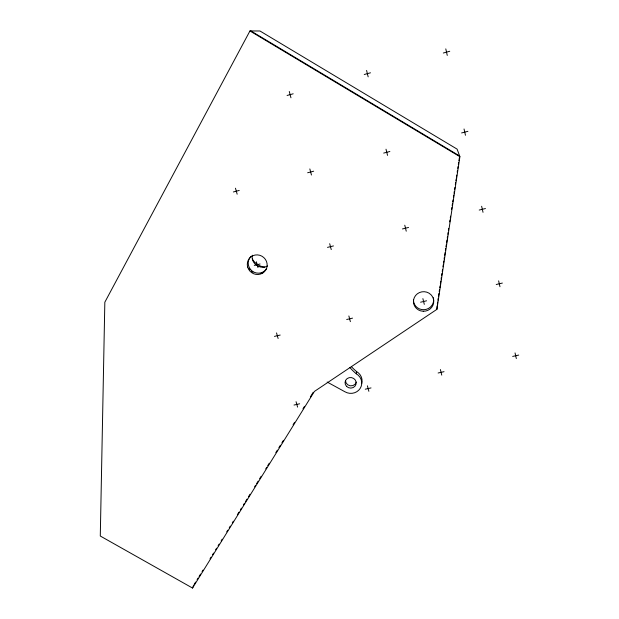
<?xml version="1.0" encoding="UTF-8"?>
<svg xmlns="http://www.w3.org/2000/svg" width="619" height="619" viewBox="0 0 619 619"><rect width="100%" height="100%" fill="white"/><g stroke="black" fill="none" stroke-linecap="round" stroke-linejoin="round"><path stroke-width="0.93" d="M437.068 305.902L436.906 309.345L314.406 391.432L192.524 588.05L100.286 536.023L104.835 302.211L249.944 30.95L259.965 30.989L457.101 149.125L459.902 156.7L436.906 309.345M437.354 303.991L437.641 302.08M437.927 300.169L438.213 298.265M438.5 296.354L438.933 293.483M439.219 291.58L439.505 289.669M439.8 287.758L440.086 285.846M440.372 283.935L440.805 281.072M441.092 279.161L441.378 277.25M441.664 275.347L441.951 273.436M442.245 271.524L442.531 269.613M442.956 266.75L443.25 264.839M443.537 262.928L443.823 261.017M444.109 259.113L444.396 257.202M444.682 255.291L445.115 252.428M445.401 250.517L445.688 248.606M445.982 246.695L446.268 244.784M446.554 242.88L446.988 240.01M447.274 238.098L447.56 236.195M447.846 234.284L448.133 232.373M448.427 230.461L448.713 228.55M449.719 221.865L450.005 219.962M450.292 218.05L450.578 216.139M451.584 209.454L451.87 207.543M452.164 205.632L452.45 203.728M452.737 201.817L453.023 199.906M453.456 197.043L453.742 195.132M454.029 193.221L454.315 191.31M454.609 189.399L454.895 187.495M455.321 184.624L455.615 182.713M455.901 180.81L456.188 178.899M456.474 176.988L456.76 175.076M457.193 172.214L457.48 170.302M457.766 168.391L458.06 166.48M458.346 164.577L458.633 162.665M458.919 160.754L459.352 157.891M327.165 382.039L344.953 391.788A11.165 10.562 11.4 0 0 360.212 388.368A11.165 10.562 11.4 0 0 356.289 373.791L356.652 371.64A64.384 61.815 2.5 0 1 351.399 366.68M192.524 588.05L193.623 585.272M194.126 584.475L195.612 582.077M197.097 579.67L198.088 578.069M199.078 576.475L200.571 574.068M202.057 571.67L203.047 570.068M210.027 558.81L211.033 557.177M212.557 554.725L213.57 553.092M215.598 549.819L216.611 548.186M218.128 545.734L219.141 544.101M221.169 540.828L222.182 539.195M226.74 531.837L227.753 530.204M229.27 527.752L230.283 526.119M232.311 522.846L233.324 521.213M237.379 514.668L238.895 512.223M240.412 509.77L241.425 508.129M243.453 504.864L244.466 503.224M245.48 501.591L246.996 499.138M248.521 496.686L250.037 494.233M254.595 486.874L255.608 485.242M256.622 483.609L258.146 481.156M259.663 478.704L261.179 476.251M265.744 468.893L266.75 467.268M267.756 465.635L269.273 463.198M275.834 452.597L277.358 450.145M278.883 447.684L280.407 445.223M281.931 442.771L283.456 440.31M293.097 424.742L294.621 422.282M302.993 408.78L304.517 406.319M310.359 396.887L313.16 392.361M287.069 95.465L293.174 93.802M364.243 74.497L370.495 72.802M443.32 53.017L449.734 51.276M233.371 191.96L239.251 190.435M307.643 172.755L313.663 171.2M383.695 153.086L389.862 151.5M461.596 132.946L467.91 131.313M254.27 265.404L260.073 263.98M327.505 247.383L333.44 245.929M402.466 228.945L408.54 227.452M479.222 210.058L485.443 208.533M274.472 336.396L280.19 335.057M346.702 319.497L352.551 318.127M420.603 302.204L426.592 300.803M496.237 284.508L502.365 283.069M294.01 405.043L299.65 403.789M365.256 389.204L371.021 387.92M438.12 372.994L444.024 371.679M512.671 356.412L518.714 355.074M250.896 30.95L459.638 155.98M249.944 30.95L459.902 156.7M235.46 188.207L237.162 194.188M256.351 261.798L257.991 267.578M276.538 332.929L278.124 338.516M296.06 401.716L297.592 407.116M289.282 91.48L290.953 97.779M309.84 168.933L311.458 175.015M329.695 243.716L331.25 249.589M348.868 315.969L350.377 321.648M367.407 385.815L368.862 391.301M366.58 70.442L368.158 76.849M386.008 149.202L387.54 155.384M404.772 225.215L406.242 231.181M422.885 298.621L424.301 304.378M440.388 369.551L441.757 375.122M445.788 48.886L447.266 55.401M464.033 128.984L465.465 135.275M481.636 206.266L483.021 212.325M498.628 280.856L499.966 286.713M515.047 352.915L516.331 358.571M413.453 299.789L413.732 302.312A10.097 9.734 -4.1 0 0 430.46 307.047L432.132 305.074A10.097 9.734 -4.1 0 0 433.377 297.708M263.439 272.461A10.608 10.237 35.4 0 1 260.932 273.436M252.978 272.244A10.608 10.237 35.4 0 1 251.469 271.184M250.169 269.892A10.608 10.237 35.4 0 1 249.093 268.391M266.704 268.491A10.005 9.656 35.4 0 1 252.173 271.052A10.005 9.656 35.4 0 1 250.981 256.39M356.289 373.791A64.802 62.179 2.6 0 1 349.781 367.477M356.652 371.64A11.096 10.5 11.3 0 1 361.666 383.648M356.335 382.132A5.548 5.254 11.3 0 1 345.464 380.445M267.493 265.992A10.322 9.981 35.9 0 1 252.219 255.221M264.77 267.207A16.512 15.993 36.5 0 1 252.281 259.021M423.303 311.264L420.696 310.87A10.152 9.788 -4 0 1 414.343 297.515A10.152 9.788 -4 0 1 428.936 293.12L430.994 294.729A10.152 9.788 -4 0 1 423.303 311.264M247.654 267.029A10.059 9.703 35.3 0 0 264.336 271.795A10.059 9.703 35.3 0 0 259.694 255.268A10.059 9.703 35.3 0 0 247.654 267.029M346.625 386.426A5.579 5.277 11.4 0 0 355.971 384.345A5.579 5.277 11.4 0 0 349.224 377.652A5.579 5.277 11.4 0 0 346.625 386.426"/></g></svg>
